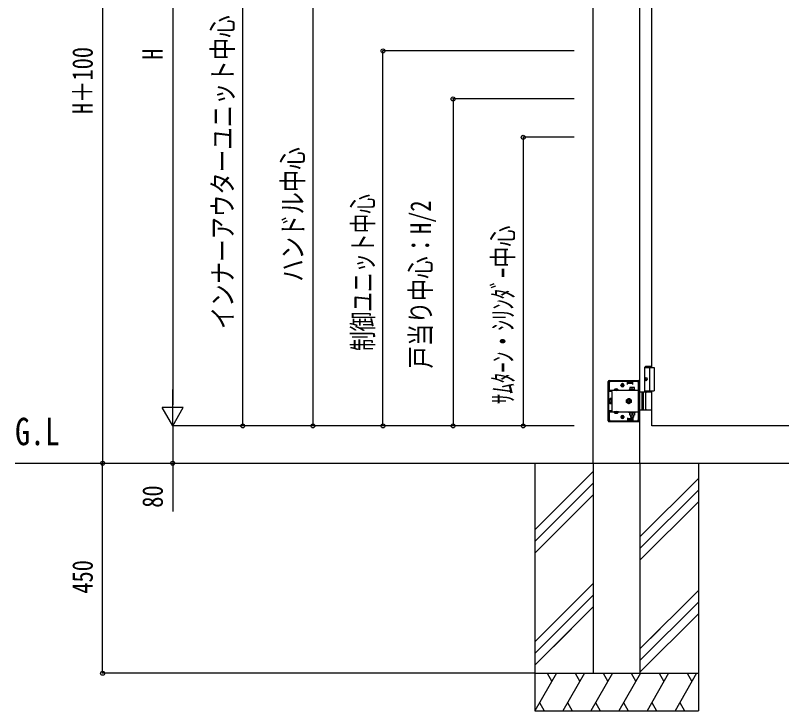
# Model space of a CAD drawing. Units: millimetres, scale not verified. Extents: x -4205 to 4205, y -2970 to 2970.
# Drawn here: x -1982 to -342, y -505 to 985 of the extents above; entities that cross this region are included whole.
import ezdxf
from ezdxf.enums import TextEntityAlignment as Align

# ---------------------------------------------------------------- set-up
doc = ezdxf.new("R2010")
doc.units = ezdxf.units.MM
doc.header["$LTSCALE"] = 12
for name, color, linetype in [('0-2_USER1', 3, 'Continuous'), ('0-4_YKK_A1', 4, 'Continuous'), ('0-5_YKK_D', 6, 'Continuous')]:
    doc.layers.add(name, color=color, linetype=linetype)
doc.styles.add('ＭＳ ゴシック', font='')
doc.styles.get('ＭＳ ゴシック').set_extended_font_data('MS Gothic')

msp = doc.modelspace()

# ---------------------------------------------------------------- linework, layer by layer
at = {"layer": '0-4_YKK_A1'}
for p, q in [((-744.98, 25.42), (-744.98, 1721.92)), ((-644.98, 25.42), (-644.98, 1721.92)), ((-619.98, 230.42), (-619.98, 1580.42)), ((-632.48, 233.42), (-634.48, 231.42)), ((-634.48, 177.42), (-634.48, 231.42)), ((-634.48, 231.42), (-619.98, 231.42)), ((-632.48, 233.42), (-619.98, 233.42)), ((-624.98, 230.42), (-624.98, 180.42)), ((-712.98, 116.42), (-712.98, 200.42)), ((-711.48, 116.42), (-711.48, 200.42)), ((-710.98, 202.42), (-647.98, 202.42)), ((-710.98, 200.92), (-647.98, 200.92)), ((-710.98, 197.42), (-710.98, 179.12)), ((-671.98, 200.42), (-707.98, 200.42)), ((-671.98, 193.92), (-671.98, 200.42)), ((-659.98, 199.42), (-671.98, 199.42)), ((-670.98, 197.92), (-670.98, 200.92)), ((-670.98, 197.92), (-660.98, 197.92)), ((-660.98, 197.92), (-660.98, 200.92)), ((-659.98, 193.92), (-659.98, 200.42)), ((-650.98, 200.42), (-659.98, 200.42)), ((-656.48, 200.92), (-656.48, 202.42)), ((-648.48, 200.92), (-648.48, 202.42)), ((-647.98, 119.42), (-647.98, 197.42)), ((-647.48, 177.42), (-647.48, 200.42)), ((-645.98, 177.42), (-645.98, 200.42)), ((-633.18, 207.52), (-633.78, 207.52)), ((-633.18, 203.32), (-633.78, 203.32)), ((-632.17, 205.84), (-632.76, 205.84)), ((-632.17, 205), (-632.76, 205)), ((-710.98, 181.62), (-647.98, 181.62)), ((-704.98, 179.12), (-704.98, 181.62)), ((-700.73, 182.12), (-700.73, 181.62)), ((-691.23, 182.12), (-700.73, 182.12)), ((-691.23, 181.62), (-700.73, 181.62)), ((-698.33, 184.12), (-697.13, 181.64)), ((-697.13, 181.64), (-695.98, 181.04)), ((-694.84, 181.64), (-695.98, 181.04)), ((-693.63, 184.12), (-694.84, 181.64)), ((-691.23, 182.12), (-691.23, 181.62)), ((-686.48, 192.42), (-678.48, 192.42)), ((-685.73, 192.17), (-685.73, 192.67)), ((-682.48, 188.42), (-682.48, 196.42)), ((-679.23, 192.17), (-679.23, 192.67)), ((-659.98, 196.42), (-671.98, 196.42)), ((-668.23, 183.22), (-668.23, 181.62)), ((-655.73, 183.22), (-668.23, 183.22)), ((-668.23, 181.62), (-655.73, 181.62)), ((-666.98, 187.22), (-666.98, 183.22)), ((-656.98, 187.22), (-666.98, 187.22)), ((-666.98, 183.22), (-656.98, 183.22)), ((-661.98, 183.22), (-661.98, 186.78)), ((-656.98, 183.22), (-656.98, 187.22)), ((-655.73, 181.62), (-655.73, 183.22)), ((-634.48, 180.42), (-614.98, 180.42)), ((-704.98, 179.12), (-710.98, 179.12)), ((-709.28, 163.42), (-708.83, 164.19)), ((-705.28, 164.19), (-708.83, 164.19)), ((-705.28, 152.64), (-705.28, 164.19)), ((-704.98, 179.12), (-704.98, 137.72)), ((-673.98, 161.3), (-668.98, 164.19)), ((-668.98, 164.19), (-663.98, 161.3)), ((-644.98, 177.42), (-647.98, 177.42)), ((-647.48, 179.12), (-645.98, 179.12)), ((-619.98, 177.42), (-644.98, 177.42)), ((-640.98, 177.42), (-640.98, 139.42)), ((-638.48, 177.42), (-638.48, 139.42)), ((-632.79, 140.92), (-632.79, 175.92)), ((-709.28, 163.42), (-709.28, 153.42)), ((-709.28, 153.42), (-708.83, 152.64)), ((-705.28, 161.3), (-708.83, 161.3)), ((-705.28, 155.53), (-708.83, 155.53)), ((-705.28, 152.64), (-708.83, 152.64)), ((-705.28, 162.32), (-704.98, 162.32)), ((-705.28, 154.52), (-705.28, 162.32)), ((-705.28, 154.52), (-704.98, 154.52)), ((-673.98, 155.53), (-673.98, 161.3)), ((-668.98, 152.64), (-673.98, 155.53)), ((-672.13, 159.02), (-670.89, 159.02)), ((-672.13, 157.82), (-672.13, 159.02)), ((-670.89, 157.82), (-672.13, 157.82)), ((-669.58, 160.33), (-669.58, 161.57)), ((-669.58, 161.57), (-668.38, 161.57)), ((-663.98, 155.53), (-668.98, 152.64)), ((-668.38, 161.57), (-668.38, 160.33)), ((-668.38, 156.5), (-668.38, 155.27)), ((-665.83, 157.82), (-667.07, 157.82)), ((-663.98, 161.3), (-663.98, 155.53)), ((-704.98, 137.72), (-710.98, 137.72)), ((-710.98, 137.72), (-710.98, 119.42)), ((-710.98, 135.22), (-647.98, 135.22)), ((-704.98, 137.72), (-704.98, 135.22)), ((-691.23, 135.22), (-700.73, 135.22)), ((-700.73, 134.71), (-700.73, 135.22)), ((-691.23, 134.71), (-700.73, 134.71)), ((-698.33, 132.72), (-697.13, 135.19)), ((-697.13, 135.19), (-695.98, 135.79)), ((-694.84, 135.19), (-695.98, 135.79)), ((-693.63, 132.72), (-694.84, 135.19)), ((-691.23, 134.71), (-691.23, 135.22)), ((-668.23, 135.22), (-655.73, 135.22)), ((-668.23, 133.62), (-668.23, 135.22)), ((-655.73, 133.62), (-668.23, 133.62)), ((-666.98, 128.62), (-666.98, 133.62)), ((-666.98, 133.62), (-656.98, 133.62)), ((-665.18, 135.22), (-665.18, 133.62)), ((-661.98, 133.62), (-661.98, 129.05)), ((-658.78, 135.22), (-658.78, 133.62)), ((-656.98, 133.62), (-656.98, 128.62)), ((-655.73, 135.22), (-655.73, 133.62)), ((-647.98, 139.42), (-644.98, 139.42)), ((-647.48, 116.42), (-647.48, 139.42)), ((-647.48, 137.72), (-645.98, 137.72)), ((-645.98, 116.42), (-645.98, 139.42)), ((-644.98, 139.42), (-619.98, 139.42)), ((-710.98, 115.92), (-647.98, 115.92)), ((-707.98, 116.42), (-671.98, 116.42)), ((-686.48, 124.42), (-678.48, 124.42)), ((-685.73, 124.67), (-685.73, 124.17)), ((-682.48, 128.42), (-682.48, 120.42)), ((-679.23, 124.67), (-679.23, 124.17)), ((-671.98, 122.92), (-671.98, 116.42)), ((-659.98, 120.42), (-671.98, 120.42)), ((-659.98, 117.42), (-671.98, 117.42)), ((-670.98, 118.92), (-670.98, 115.92)), ((-670.98, 118.92), (-660.98, 118.92)), ((-656.98, 128.62), (-666.98, 128.62)), ((-664.98, 128.62), (-664.98, 124.22)), ((-664.98, 124.22), (-663.98, 123.22)), ((-658.98, 124.22), (-664.98, 124.22)), ((-664.44, 128.62), (-664.44, 123.68)), ((-659.98, 123.22), (-663.98, 123.22)), ((-660.98, 118.92), (-660.98, 115.92)), ((-658.98, 124.22), (-659.98, 123.22)), ((-659.98, 122.92), (-659.98, 116.42)), ((-659.98, 116.42), (-650.98, 116.42)), ((-659.52, 128.62), (-659.52, 123.68)), ((-658.98, 128.62), (-658.98, 124.22)), ((-656.48, 114.42), (-656.48, 115.92)), ((-648.48, 114.42), (-648.48, 115.92)), ((-710.98, 114.42), (-647.98, 114.42)), ((-1981.82, 25.42), (1286.02, 25.42)), ((-1778.65, 25.42), (1298.24, 25.42)), ((-869.98, 25.42), (-869.98, -504.58)), ((-744.98, 25.42), (-744.98, -424.58)), ((-644.98, 25.42), (-644.98, -424.58)), ((-519.98, 25.42), (-519.98, -504.58)), ((-744.98, 7.62), (-869.98, -117.38)), ((-519.98, -7.38), (-644.98, -132.38)), ((-744.98, -17.38), (-869.98, -142.38)), ((-519.98, -32.38), (-644.98, -157.38)), ((-744.98, -42.38), (-869.98, -167.38)), ((-519.98, -57.38), (-644.98, -182.38)), ((-744.98, -232.38), (-869.98, -357.38)), ((-744.98, -257.38), (-869.98, -382.38)), ((-519.98, -247.38), (-644.98, -372.38)), ((-519.98, -272.38), (-644.98, -397.38)), ((-744.98, -282.38), (-869.98, -407.38)), ((-519.98, -297.38), (-644.98, -422.38)), ((-791.69, -329.08), (-869.98, -407.38)), ((-601.69, -329.08), (-644.98, -372.38)), ((-869.98, -424.58), (-519.98, -424.58)), ((-823.79, -424.58), (-869.98, -504.58)), ((-843.79, -424.58), (-833.79, -441.91)), ((-763.79, -424.58), (-809.98, -504.58)), ((-783.79, -424.58), (-773.79, -441.91)), ((-703.79, -424.58), (-749.98, -504.58)), ((-744.98, -424.58), (-644.98, -424.58)), ((-723.79, -424.58), (-713.79, -441.91)), ((-643.79, -424.58), (-689.98, -504.58)), ((-663.79, -424.58), (-653.79, -441.91)), ((-583.79, -424.58), (-629.98, -504.58)), ((-603.79, -424.58), (-593.79, -441.91)), ((-523.79, -424.58), (-569.98, -504.58)), ((-543.79, -424.58), (-533.79, -441.91)), ((-859.98, -487.26), (-849.98, -504.58)), ((-799.98, -487.26), (-789.98, -504.58)), ((-739.98, -487.26), (-729.98, -504.58)), ((-679.98, -487.26), (-669.98, -504.58)), ((-619.98, -487.26), (-609.98, -504.58)), ((-559.98, -487.26), (-549.98, -504.58)), ((-869.98, -504.58), (-519.98, -504.58))]:
    msp.add_line(p, q, dxfattribs=at)
for points in [[(-619.98, 1705.42), (180.02, 1705.42), (180.02, 105.42), (-619.98, 105.42), (-619.98, 180.42)], [(-634.48, 230.42), (-614.98, 230.42), (-614.98, 180.42)], [(-633.89, 206.68), (-633.92, 206.51), (-633.96, 206.35), (-634.03, 206.21), (-634.11, 206.08), (-634.21, 205.98), (-634.27, 205.93)], [(-634.27, 204.9), (-634.21, 204.85), (-634.11, 204.75), (-634.03, 204.62), (-633.96, 204.48), (-633.92, 204.32), (-633.89, 204.16)], [(-632.76, 205.84), (-632.87, 205.85), (-632.98, 205.9), (-633.08, 205.98), (-633.17, 206.08), (-633.24, 206.21), (-633.28, 206.35), (-633.3, 206.51), (-633.3, 206.68)], [(-633.3, 204.16), (-633.3, 204.32), (-633.28, 204.48), (-633.24, 204.62), (-633.17, 204.75), (-633.08, 204.85), (-632.98, 204.93), (-632.87, 204.98), (-632.76, 205)], [(-668.38, 155.27), (-669.58, 155.27), (-669.58, 156.5)], [(-667.07, 159.02), (-665.83, 159.02), (-665.83, 157.82)], [(-647.98, 153.32), (-645.98, 153.32), (-645.98, 163.52), (-647.98, 163.52)]]:
    msp.add_lwpolyline(points, dxfattribs=at)
for centre, radius, start, end in [((-710.98, 200.42), 2, 90, 180), ((-710.98, 200.42), 0.5, 90, 180), ((-707.98, 197.42), 3, 90, 180), ((-650.98, 197.42), 3, 0, 90), ((-647.98, 200.42), 2, 0, 90), ((-647.98, 200.42), 0.5, 0, 90), ((-695.98, 178.84), 5.77, 34.65097, 145.34903), ((-682.48, 192.67), 3.25, 0, 180), ((-682.48, 192.17), 3.25, 180, 0), ((-664.48, 179.78), 7.43, 70.34714, 109.65286), ((-659.48, 179.78), 7.43, 70.34714, 109.65286), ((-706.72, 162.75), 2.56, 145.61575, 214.38425), ((-631.29, 175.92), 1.5, 90, 180), ((-699.73, 158.42), 9.55, 162.41205, 197.58795), ((-706.72, 154.09), 2.56, 145.61575, 214.38425), ((-668.98, 158.42), 5, 103.11701, 349.84078), ((-668.98, 158.42), 4.3, 96.72822, 356.22957), ((-670.89, 160.33), 1.31, 270, 0), ((-670.89, 156.5), 1.31, 0, 90), ((-668.98, 158.42), 5, 349.84078, 103.11701), ((-668.98, 158.42), 4.3, 356.22957, 96.72822), ((-667.07, 160.33), 1.31, 180, 270), ((-667.07, 156.5), 1.31, 90, 180), ((-695.98, 137.99), 5.77, 214.65097, 325.34903), ((-631.29, 140.92), 1.5, 180, 270), ((-710.98, 116.42), 2, 180, 270), ((-710.98, 116.42), 0.5, 180, 270), ((-707.98, 119.42), 3, 180, 270), ((-682.48, 124.67), 3.25, 0, 180), ((-682.48, 124.17), 3.25, 180, 0), ((-664.48, 136.05), 7.43, 250.34714, 289.65286), ((-659.48, 136.05), 7.43, 250.34714, 289.65286), ((-650.98, 119.42), 3, 270, 0), ((-647.98, 116.42), 0.5, 270, 0), ((-647.98, 116.42), 2, 270, 0)]:
    msp.add_arc(centre, radius, start, end, dxfattribs=at)
msp.add_ellipse((-631.82, 205.42), major_axis=(0, -3.5), ratio=0.707107, dxfattribs=at)
for centre, start_param, end_param in [((-627.59, 205.42), 1.3352921, 1.4303349), ((-627.59, 205.42), 1.7112577, 1.8063006), ((-627, 205.42), 1.3352921, 1.4303349), ((-627, 205.42), 1.7112577, 1.8063006), ((-625.81, 205.42), 1.5241127, 1.6174799)]:
    msp.add_ellipse(centre, major_axis=(0, 9), ratio=0.707107, start_param=start_param, end_param=end_param, dxfattribs=at)
at = {"layer": '0-5_YKK_D'}
for p, q in [((-1794.98, 1725.42), (-1794.98, 25.42)), ((-1644.98, 1660.42), (-1644.98, 150.42)), ((-1494.98, 105.42), (-1494.98, 1313.12)), ((-1344.98, 1055.42), (-1344.98, 105.42)), ((-785.98, 908.42), (-1195.98, 908.42)), ((-1194.98, 105.42), (-1194.98, 908.42)), ((-785.98, 805.42), (-1045.98, 805.42)), ((-1044.98, 805.42), (-1044.98, 105.42)), ((-785.98, 723.42), (-895.98, 723.42)), ((-894.98, 723.42), (-894.98, 105.42)), ((-1644.98, 105.42), (-1644.98, 183.36)), ((-1644.98, 105.42), (-1667.48, 144.39)), ((-1622.48, 144.39), (-1667.48, 144.39)), ((-1644.98, 105.42), (-1622.48, 144.39)), ((-785.98, 105.42), (-1645.98, 105.42)), ((-786.36, 105.42), (-1645.98, 105.42)), ((-785.98, 105.42), (-1495.98, 105.42)), ((-785.98, 105.42), (-1345.98, 105.42)), ((-785.98, 105.42), (-1195.98, 105.42)), ((-785.98, 105.42), (-1045.98, 105.42)), ((-785.98, 105.42), (-895.98, 105.42)), ((-1794.98, -424.58), (-1794.98, 25.42)), ((-870.98, -424.58), (-1795.98, -424.58))]:
    msp.add_line(p, q, dxfattribs=at)
msp.add_lwpolyline([(-1644.98, 105.42), (-1644.98, 25.42), (-1644.98, -77.98)], dxfattribs=at)
for centre in [(-1194.98, 908.42), (-1044.98, 805.42), (-894.98, 723.42), (-1494.98, 105.42), (-1344.98, 105.42), (-1194.98, 105.42), (-1044.98, 105.42), (-894.98, 105.42), (-1794.98, 25.42), (-1794.98, 25.42), (-1644.98, 25.42), (-1794.98, -424.58)]:
    msp.add_circle(centre, 4.25, dxfattribs=at)

# ---------------------------------------------------------------- texts
at = {"layer": '0-2_USER1', "style": 'ＭＳ ゴシック', "width": 0.8}
msp.add_text('G.L', height=58.65, dxfattribs=at).set_placement((-1982.38, 46.42), align=Align.BOTTOM_LEFT)
at = {"layer": '0-5_YKK_D', "style": 'ＭＳ ゴシック'}
for s, width, p in [('インナーアウターユニット中心', 0.8, (-1502.98, 312.47)), ('H＋100', 0.8, (-1802.98, 773.02)), ('H', 0.8, (-1652.98, 889.42)), ('ハンドル中心', 0.8, (-1352.98, 414.02)), ('制御ユニット中心', 0.7, (-1202.98, 265.67)), ('戸当り中心：H/2', 0.8, (-1079.37, 228.22)), ('ｻﾑﾀｰﾝ・ｼﾘﾝﾀﾞｰ中心', 0.75, (-902.98, 151.67)), ('80', 0.8, (-1652.98, -69.98)), ('450', 0.8, (-1802.98, -253.98))]:
    msp.add_text(s, height=43.99, rotation=90, dxfattribs=dict(at, width=width)).set_placement(p, align=Align.BOTTOM_LEFT)

doc.saveas('drawing.dxf')
